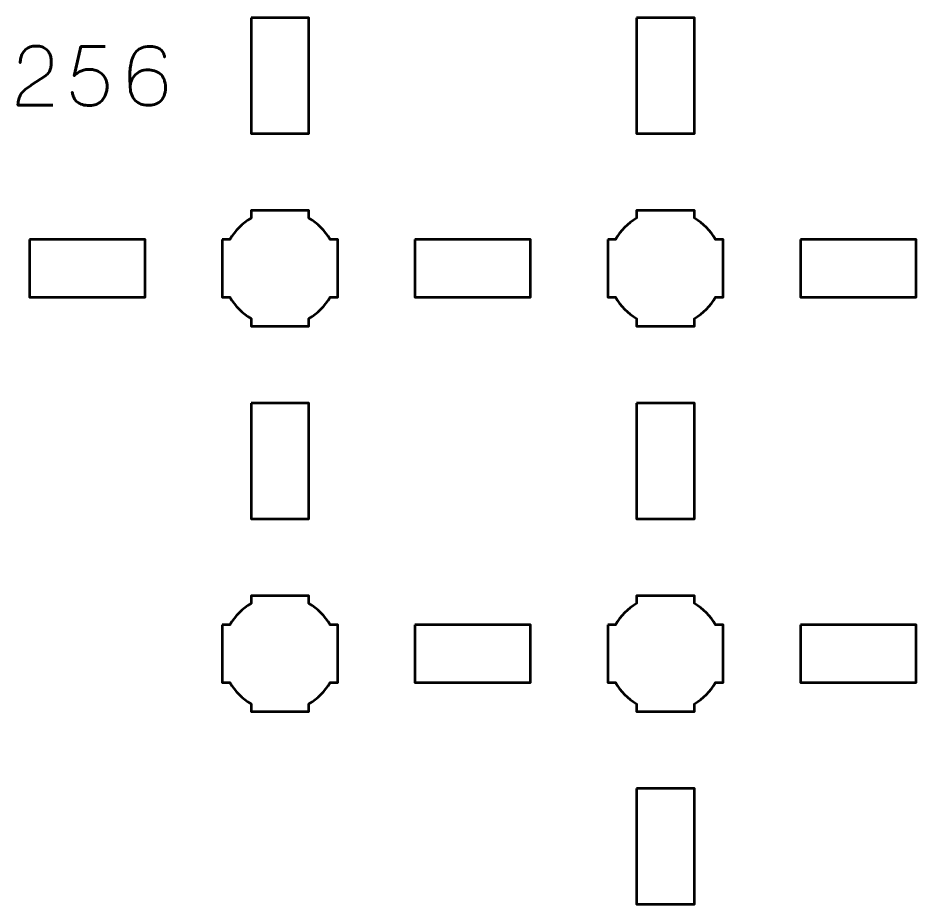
# Model space of a CAD drawing. Header units: centimetres. Extents: x -18.6 to -2.4, y -23 to -6.7.
# Drawn here: x -15.86 to -11.2, y -20.15 to -15.55 of the extents above; entities that cross this region are included whole.
import ezdxf

# ---------------------------------------------------------------- set-up
doc = ezdxf.new("R2010")
doc.units = ezdxf.units.CM
doc.header["$MEASUREMENT"] = 0
doc.layers.add('Layer 1', color=7, linetype='Continuous')

msp = doc.modelspace()

# ---------------------------------------------------------------- linework, layer by layer
at = {"layer": 'Layer 1', "lineweight": 53}
for points, knots in [([(-14.64997, -15.55002), (-14.64997, -15.55002), (-14.34997, -15.55002), (-14.34997, -15.55002), (-14.34997, -15.55002), (-14.34997, -15.55002), (-14.34997, -16.15002), (-14.34997, -16.15002), (-14.34997, -16.15002), (-14.34997, -16.15002), (-14.64997, -16.15002), (-14.64997, -16.15002), (-14.64997, -16.15002), (-14.64997, -16.15002), (-14.64997, -15.55002), (-14.64997, -15.55002)], [0, 0, 0, 0, 0.25, 0.25, 0.25, 0.25, 0.5, 0.5, 0.5, 0.5, 0.75, 0.75, 0.75, 0.75, 1, 1, 1, 1]), ([(-12.64997, -15.55002), (-12.64997, -15.55002), (-12.34997, -15.55002), (-12.34997, -15.55002), (-12.34997, -15.55002), (-12.34997, -15.55002), (-12.34997, -16.15002), (-12.34997, -16.15002), (-12.34997, -16.15002), (-12.34997, -16.15002), (-12.64997, -16.15002), (-12.64997, -16.15002), (-12.64997, -16.15002), (-12.64997, -16.15002), (-12.64997, -15.55002), (-12.64997, -15.55002)], [0, 0, 0, 0, 0.25, 0.25, 0.25, 0.25, 0.5, 0.5, 0.5, 0.5, 0.75, 0.75, 0.75, 0.75, 1, 1, 1, 1]), ([(-14.8, -16.69994), (-14.8, -16.69994), (-14.7598, -16.69994), (-14.7598, -16.69994), (-14.7598, -16.69994), (-14.73347, -16.65442), (-14.69551, -16.61649), (-14.65, -16.59016), (-14.65, -16.59016), (-14.65, -16.59016), (-14.65, -16.54994), (-14.65, -16.54994), (-14.65, -16.54994), (-14.65, -16.54994), (-14.35, -16.54994), (-14.35, -16.54994), (-14.35, -16.54994), (-14.35, -16.54994), (-14.35, -16.59013), (-14.35, -16.59013), (-14.35, -16.59013), (-14.30447, -16.61646), (-14.26648, -16.65441), (-14.24012, -16.69994), (-14.24012, -16.69994), (-14.24012, -16.69994), (-14.2, -16.69994), (-14.2, -16.69994), (-14.2, -16.69994), (-14.2, -16.69994), (-14.2, -16.84536), (-14.2, -16.84536), (-14.2, -16.84536), (-14.2, -16.84536), (-14.19994, -16.85001), (-14.19994, -16.85001), (-14.19994, -16.85001), (-14.19994, -16.85001), (-14.2, -16.85465), (-14.2, -16.85465), (-14.2, -16.85465), (-14.2, -16.85465), (-14.2, -16.99994), (-14.2, -16.99994), (-14.2, -16.99994), (-14.2, -16.99994), (-14.24007, -16.99994), (-14.24007, -16.99994), (-14.24007, -16.99994), (-14.26642, -17.04551), (-14.30442, -17.08352), (-14.35, -17.10988), (-14.35, -17.10988), (-14.35, -17.10988), (-14.35, -17.14994), (-14.35, -17.14994), (-14.35, -17.14994), (-14.35, -17.14994), (-14.49328, -17.14994), (-14.49328, -17.14994), (-14.49328, -17.14994), (-14.49328, -17.14994), (-14.49995, -17.15002), (-14.49995, -17.15002), (-14.49995, -17.15002), (-14.49995, -17.15002), (-14.50663, -17.14994), (-14.50663, -17.14994), (-14.50663, -17.14994), (-14.50663, -17.14994), (-14.65, -17.14994), (-14.65, -17.14994), (-14.65, -17.14994), (-14.65, -17.14994), (-14.65, -17.10984), (-14.65, -17.10984), (-14.65, -17.10984), (-14.69554, -17.08348), (-14.73352, -17.04549), (-14.75985, -16.99994), (-14.75985, -16.99994), (-14.75985, -16.99994), (-14.8, -16.99994), (-14.8, -16.99994), (-14.8, -16.99994), (-14.8, -16.99994), (-14.8, -16.69994), (-14.8, -16.69994)], [0, 0, 0, 0, 0.0454545, 0.0454545, 0.0454545, 0.0454545, 0.0909091, 0.0909091, 0.0909091, 0.0909091, 0.1363636, 0.1363636, 0.1363636, 0.1363636, 0.1818182, 0.1818182, 0.1818182, 0.1818182, 0.2272727, 0.2272727, 0.2272727, 0.2272727, 0.2727273, 0.2727273, 0.2727273, 0.2727273, 0.3181818, 0.3181818, 0.3181818, 0.3181818, 0.3636364, 0.3636364, 0.3636364, 0.3636364, 0.4090909, 0.4090909, 0.4090909, 0.4090909, 0.4545455, 0.4545455, 0.4545455, 0.4545455, 0.5, 0.5, 0.5, 0.5, 0.5454545, 0.5454545, 0.5454545, 0.5454545, 0.5909091, 0.5909091, 0.5909091, 0.5909091, 0.6363636, 0.6363636, 0.6363636, 0.6363636, 0.6818182, 0.6818182, 0.6818182, 0.6818182, 0.7272727, 0.7272727, 0.7272727, 0.7272727, 0.7727273, 0.7727273, 0.7727273, 0.7727273, 0.8181818, 0.8181818, 0.8181818, 0.8181818, 0.8636364, 0.8636364, 0.8636364, 0.8636364, 0.9090909, 0.9090909, 0.9090909, 0.9090909, 0.9545455, 0.9545455, 0.9545455, 0.9545455, 1, 1, 1, 1]), ([(-12.8, -16.69994), (-12.8, -16.69994), (-12.7598, -16.69994), (-12.7598, -16.69994), (-12.7598, -16.69994), (-12.73347, -16.65442), (-12.69551, -16.61649), (-12.65, -16.59016), (-12.65, -16.59016), (-12.65, -16.59016), (-12.65, -16.54994), (-12.65, -16.54994), (-12.65, -16.54994), (-12.65, -16.54994), (-12.35, -16.54994), (-12.35, -16.54994), (-12.35, -16.54994), (-12.35, -16.54994), (-12.35, -16.59013), (-12.35, -16.59013), (-12.35, -16.59013), (-12.30447, -16.61646), (-12.26648, -16.65441), (-12.24012, -16.69994), (-12.24012, -16.69994), (-12.24012, -16.69994), (-12.2, -16.69994), (-12.2, -16.69994), (-12.2, -16.69994), (-12.2, -16.69994), (-12.2, -16.84536), (-12.2, -16.84536), (-12.2, -16.84536), (-12.2, -16.84536), (-12.19994, -16.85001), (-12.19994, -16.85001), (-12.19994, -16.85001), (-12.19994, -16.85001), (-12.2, -16.85465), (-12.2, -16.85465), (-12.2, -16.85465), (-12.2, -16.85465), (-12.2, -16.99994), (-12.2, -16.99994), (-12.2, -16.99994), (-12.2, -16.99994), (-12.24007, -16.99994), (-12.24007, -16.99994), (-12.24007, -16.99994), (-12.26642, -17.04551), (-12.30442, -17.08352), (-12.35, -17.10988), (-12.35, -17.10988), (-12.35, -17.10988), (-12.35, -17.14994), (-12.35, -17.14994), (-12.35, -17.14994), (-12.35, -17.14994), (-12.49328, -17.14994), (-12.49328, -17.14994), (-12.49328, -17.14994), (-12.49328, -17.14994), (-12.49995, -17.15002), (-12.49995, -17.15002), (-12.49995, -17.15002), (-12.49995, -17.15002), (-12.50663, -17.14994), (-12.50663, -17.14994), (-12.50663, -17.14994), (-12.50663, -17.14994), (-12.65, -17.14994), (-12.65, -17.14994), (-12.65, -17.14994), (-12.65, -17.14994), (-12.65, -17.10984), (-12.65, -17.10984), (-12.65, -17.10984), (-12.69554, -17.08348), (-12.73352, -17.04549), (-12.75985, -16.99994), (-12.75985, -16.99994), (-12.75985, -16.99994), (-12.8, -16.99994), (-12.8, -16.99994), (-12.8, -16.99994), (-12.8, -16.99994), (-12.8, -16.69994), (-12.8, -16.69994)], [0, 0, 0, 0, 0.0454545, 0.0454545, 0.0454545, 0.0454545, 0.0909091, 0.0909091, 0.0909091, 0.0909091, 0.1363636, 0.1363636, 0.1363636, 0.1363636, 0.1818182, 0.1818182, 0.1818182, 0.1818182, 0.2272727, 0.2272727, 0.2272727, 0.2272727, 0.2727273, 0.2727273, 0.2727273, 0.2727273, 0.3181818, 0.3181818, 0.3181818, 0.3181818, 0.3636364, 0.3636364, 0.3636364, 0.3636364, 0.4090909, 0.4090909, 0.4090909, 0.4090909, 0.4545455, 0.4545455, 0.4545455, 0.4545455, 0.5, 0.5, 0.5, 0.5, 0.5454545, 0.5454545, 0.5454545, 0.5454545, 0.5909091, 0.5909091, 0.5909091, 0.5909091, 0.6363636, 0.6363636, 0.6363636, 0.6363636, 0.6818182, 0.6818182, 0.6818182, 0.6818182, 0.7272727, 0.7272727, 0.7272727, 0.7272727, 0.7727273, 0.7727273, 0.7727273, 0.7727273, 0.8181818, 0.8181818, 0.8181818, 0.8181818, 0.8636364, 0.8636364, 0.8636364, 0.8636364, 0.9090909, 0.9090909, 0.9090909, 0.9090909, 0.9545455, 0.9545455, 0.9545455, 0.9545455, 1, 1, 1, 1]), ([(-15.79995, -16.7), (-15.79995, -16.7), (-15.19995, -16.7), (-15.19995, -16.7), (-15.19995, -16.7), (-15.19995, -16.7), (-15.19995, -17.00001), (-15.19995, -17.00001), (-15.19995, -17.00001), (-15.19995, -17.00001), (-15.79995, -17.00001), (-15.79995, -17.00001), (-15.79995, -17.00001), (-15.79995, -17.00001), (-15.79995, -16.7), (-15.79995, -16.7)], [0, 0, 0, 0, 0.25, 0.25, 0.25, 0.25, 0.5, 0.5, 0.5, 0.5, 0.75, 0.75, 0.75, 0.75, 1, 1, 1, 1]), ([(-13.79995, -16.7), (-13.79995, -16.7), (-13.19995, -16.7), (-13.19995, -16.7), (-13.19995, -16.7), (-13.19995, -16.7), (-13.19995, -17.00001), (-13.19995, -17.00001), (-13.19995, -17.00001), (-13.19995, -17.00001), (-13.79995, -17.00001), (-13.79995, -17.00001), (-13.79995, -17.00001), (-13.79995, -17.00001), (-13.79995, -16.7), (-13.79995, -16.7)], [0, 0, 0, 0, 0.25, 0.25, 0.25, 0.25, 0.5, 0.5, 0.5, 0.5, 0.75, 0.75, 0.75, 0.75, 1, 1, 1, 1]), ([(-11.79999, -16.7), (-11.79999, -16.7), (-11.19998, -16.7), (-11.19998, -16.7), (-11.19998, -16.7), (-11.19998, -16.7), (-11.19998, -17.00001), (-11.19998, -17.00001), (-11.19998, -17.00001), (-11.19998, -17.00001), (-11.79999, -17.00001), (-11.79999, -17.00001), (-11.79999, -17.00001), (-11.79999, -17.00001), (-11.79999, -16.7), (-11.79999, -16.7)], [0, 0, 0, 0, 0.25, 0.25, 0.25, 0.25, 0.5, 0.5, 0.5, 0.5, 0.75, 0.75, 0.75, 0.75, 1, 1, 1, 1]), ([(-14.64997, -17.55002), (-14.64997, -17.55002), (-14.34997, -17.55002), (-14.34997, -17.55002), (-14.34997, -17.55002), (-14.34997, -17.55002), (-14.34997, -18.15002), (-14.34997, -18.15002), (-14.34997, -18.15002), (-14.34997, -18.15002), (-14.64997, -18.15002), (-14.64997, -18.15002), (-14.64997, -18.15002), (-14.64997, -18.15002), (-14.64997, -17.55002), (-14.64997, -17.55002)], [0, 0, 0, 0, 0.25, 0.25, 0.25, 0.25, 0.5, 0.5, 0.5, 0.5, 0.75, 0.75, 0.75, 0.75, 1, 1, 1, 1]), ([(-12.64997, -17.54999), (-12.64997, -17.54999), (-12.34997, -17.54999), (-12.34997, -17.54999), (-12.34997, -17.54999), (-12.34997, -17.54999), (-12.34997, -18.14999), (-12.34997, -18.14999), (-12.34997, -18.14999), (-12.34997, -18.14999), (-12.64997, -18.14999), (-12.64997, -18.14999), (-12.64997, -18.14999), (-12.64997, -18.14999), (-12.64997, -17.54999), (-12.64997, -17.54999)], [0, 0, 0, 0, 0.25, 0.25, 0.25, 0.25, 0.5, 0.5, 0.5, 0.5, 0.75, 0.75, 0.75, 0.75, 1, 1, 1, 1]), ([(-14.8, -18.69994), (-14.8, -18.69994), (-14.7598, -18.69994), (-14.7598, -18.69994), (-14.7598, -18.69994), (-14.73347, -18.65442), (-14.69551, -18.61649), (-14.65, -18.59016), (-14.65, -18.59016), (-14.65, -18.59016), (-14.65, -18.54994), (-14.65, -18.54994), (-14.65, -18.54994), (-14.65, -18.54994), (-14.35, -18.54994), (-14.35, -18.54994), (-14.35, -18.54994), (-14.35, -18.54994), (-14.35, -18.59013), (-14.35, -18.59013), (-14.35, -18.59013), (-14.30447, -18.61646), (-14.26648, -18.65441), (-14.24012, -18.69994), (-14.24012, -18.69994), (-14.24012, -18.69994), (-14.2, -18.69994), (-14.2, -18.69994), (-14.2, -18.69994), (-14.2, -18.69994), (-14.2, -18.84536), (-14.2, -18.84536), (-14.2, -18.84536), (-14.2, -18.84536), (-14.19994, -18.85001), (-14.19994, -18.85001), (-14.19994, -18.85001), (-14.19994, -18.85001), (-14.2, -18.85465), (-14.2, -18.85465), (-14.2, -18.85465), (-14.2, -18.85465), (-14.2, -18.99994), (-14.2, -18.99994), (-14.2, -18.99994), (-14.2, -18.99994), (-14.24007, -18.99994), (-14.24007, -18.99994), (-14.24007, -18.99994), (-14.26642, -19.04551), (-14.30442, -19.08352), (-14.35, -19.10988), (-14.35, -19.10988), (-14.35, -19.10988), (-14.35, -19.14994), (-14.35, -19.14994), (-14.35, -19.14994), (-14.35, -19.14994), (-14.49328, -19.14994), (-14.49328, -19.14994), (-14.49328, -19.14994), (-14.49328, -19.14994), (-14.49995, -19.15002), (-14.49995, -19.15002), (-14.49995, -19.15002), (-14.49995, -19.15002), (-14.50663, -19.14994), (-14.50663, -19.14994), (-14.50663, -19.14994), (-14.50663, -19.14994), (-14.65, -19.14994), (-14.65, -19.14994), (-14.65, -19.14994), (-14.65, -19.14994), (-14.65, -19.10984), (-14.65, -19.10984), (-14.65, -19.10984), (-14.69554, -19.08348), (-14.73352, -19.04549), (-14.75985, -18.99994), (-14.75985, -18.99994), (-14.75985, -18.99994), (-14.8, -18.99994), (-14.8, -18.99994), (-14.8, -18.99994), (-14.8, -18.99994), (-14.8, -18.69994), (-14.8, -18.69994)], [0, 0, 0, 0, 0.0454545, 0.0454545, 0.0454545, 0.0454545, 0.0909091, 0.0909091, 0.0909091, 0.0909091, 0.1363636, 0.1363636, 0.1363636, 0.1363636, 0.1818182, 0.1818182, 0.1818182, 0.1818182, 0.2272727, 0.2272727, 0.2272727, 0.2272727, 0.2727273, 0.2727273, 0.2727273, 0.2727273, 0.3181818, 0.3181818, 0.3181818, 0.3181818, 0.3636364, 0.3636364, 0.3636364, 0.3636364, 0.4090909, 0.4090909, 0.4090909, 0.4090909, 0.4545455, 0.4545455, 0.4545455, 0.4545455, 0.5, 0.5, 0.5, 0.5, 0.5454545, 0.5454545, 0.5454545, 0.5454545, 0.5909091, 0.5909091, 0.5909091, 0.5909091, 0.6363636, 0.6363636, 0.6363636, 0.6363636, 0.6818182, 0.6818182, 0.6818182, 0.6818182, 0.7272727, 0.7272727, 0.7272727, 0.7272727, 0.7727273, 0.7727273, 0.7727273, 0.7727273, 0.8181818, 0.8181818, 0.8181818, 0.8181818, 0.8636364, 0.8636364, 0.8636364, 0.8636364, 0.9090909, 0.9090909, 0.9090909, 0.9090909, 0.9545455, 0.9545455, 0.9545455, 0.9545455, 1, 1, 1, 1]), ([(-12.8, -18.69994), (-12.8, -18.69994), (-12.7598, -18.69994), (-12.7598, -18.69994), (-12.7598, -18.69994), (-12.73347, -18.65442), (-12.69551, -18.61649), (-12.65, -18.59016), (-12.65, -18.59016), (-12.65, -18.59016), (-12.65, -18.54994), (-12.65, -18.54994), (-12.65, -18.54994), (-12.65, -18.54994), (-12.35, -18.54994), (-12.35, -18.54994), (-12.35, -18.54994), (-12.35, -18.54994), (-12.35, -18.59013), (-12.35, -18.59013), (-12.35, -18.59013), (-12.30447, -18.61646), (-12.26648, -18.65441), (-12.24012, -18.69994), (-12.24012, -18.69994), (-12.24012, -18.69994), (-12.2, -18.69994), (-12.2, -18.69994), (-12.2, -18.69994), (-12.2, -18.69994), (-12.2, -18.84536), (-12.2, -18.84536), (-12.2, -18.84536), (-12.2, -18.84536), (-12.19994, -18.85001), (-12.19994, -18.85001), (-12.19994, -18.85001), (-12.19994, -18.85001), (-12.2, -18.85465), (-12.2, -18.85465), (-12.2, -18.85465), (-12.2, -18.85465), (-12.2, -18.99994), (-12.2, -18.99994), (-12.2, -18.99994), (-12.2, -18.99994), (-12.24007, -18.99994), (-12.24007, -18.99994), (-12.24007, -18.99994), (-12.26642, -19.04551), (-12.30442, -19.08352), (-12.35, -19.10988), (-12.35, -19.10988), (-12.35, -19.10988), (-12.35, -19.14994), (-12.35, -19.14994), (-12.35, -19.14994), (-12.35, -19.14994), (-12.49328, -19.14994), (-12.49328, -19.14994), (-12.49328, -19.14994), (-12.49328, -19.14994), (-12.49995, -19.15002), (-12.49995, -19.15002), (-12.49995, -19.15002), (-12.49995, -19.15002), (-12.50663, -19.14994), (-12.50663, -19.14994), (-12.50663, -19.14994), (-12.50663, -19.14994), (-12.65, -19.14994), (-12.65, -19.14994), (-12.65, -19.14994), (-12.65, -19.14994), (-12.65, -19.10984), (-12.65, -19.10984), (-12.65, -19.10984), (-12.69554, -19.08348), (-12.73352, -19.04549), (-12.75985, -18.99994), (-12.75985, -18.99994), (-12.75985, -18.99994), (-12.8, -18.99994), (-12.8, -18.99994), (-12.8, -18.99994), (-12.8, -18.99994), (-12.8, -18.69994), (-12.8, -18.69994)], [0, 0, 0, 0, 0.0454545, 0.0454545, 0.0454545, 0.0454545, 0.0909091, 0.0909091, 0.0909091, 0.0909091, 0.1363636, 0.1363636, 0.1363636, 0.1363636, 0.1818182, 0.1818182, 0.1818182, 0.1818182, 0.2272727, 0.2272727, 0.2272727, 0.2272727, 0.2727273, 0.2727273, 0.2727273, 0.2727273, 0.3181818, 0.3181818, 0.3181818, 0.3181818, 0.3636364, 0.3636364, 0.3636364, 0.3636364, 0.4090909, 0.4090909, 0.4090909, 0.4090909, 0.4545455, 0.4545455, 0.4545455, 0.4545455, 0.5, 0.5, 0.5, 0.5, 0.5454545, 0.5454545, 0.5454545, 0.5454545, 0.5909091, 0.5909091, 0.5909091, 0.5909091, 0.6363636, 0.6363636, 0.6363636, 0.6363636, 0.6818182, 0.6818182, 0.6818182, 0.6818182, 0.7272727, 0.7272727, 0.7272727, 0.7272727, 0.7727273, 0.7727273, 0.7727273, 0.7727273, 0.8181818, 0.8181818, 0.8181818, 0.8181818, 0.8636364, 0.8636364, 0.8636364, 0.8636364, 0.9090909, 0.9090909, 0.9090909, 0.9090909, 0.9545455, 0.9545455, 0.9545455, 0.9545455, 1, 1, 1, 1]), ([(-13.79995, -18.69997), (-13.79995, -18.69997), (-13.19995, -18.69997), (-13.19995, -18.69997), (-13.19995, -18.69997), (-13.19995, -18.69997), (-13.19995, -18.99997), (-13.19995, -18.99997), (-13.19995, -18.99997), (-13.19995, -18.99997), (-13.79995, -18.99997), (-13.79995, -18.99997), (-13.79995, -18.99997), (-13.79995, -18.99997), (-13.79995, -18.69997), (-13.79995, -18.69997)], [0, 0, 0, 0, 0.25, 0.25, 0.25, 0.25, 0.5, 0.5, 0.5, 0.5, 0.75, 0.75, 0.75, 0.75, 1, 1, 1, 1]), ([(-11.79999, -18.69997), (-11.79999, -18.69997), (-11.19998, -18.69997), (-11.19998, -18.69997), (-11.19998, -18.69997), (-11.19998, -18.69997), (-11.19998, -18.99997), (-11.19998, -18.99997), (-11.19998, -18.99997), (-11.19998, -18.99997), (-11.79999, -18.99997), (-11.79999, -18.99997), (-11.79999, -18.99997), (-11.79999, -18.99997), (-11.79999, -18.69997), (-11.79999, -18.69997)], [0, 0, 0, 0, 0.25, 0.25, 0.25, 0.25, 0.5, 0.5, 0.5, 0.5, 0.75, 0.75, 0.75, 0.75, 1, 1, 1, 1]), ([(-12.64997, -19.54999), (-12.64997, -19.54999), (-12.34997, -19.54999), (-12.34997, -19.54999), (-12.34997, -19.54999), (-12.34997, -19.54999), (-12.34997, -20.14999), (-12.34997, -20.14999), (-12.34997, -20.14999), (-12.34997, -20.14999), (-12.64997, -20.14999), (-12.64997, -20.14999), (-12.64997, -20.14999), (-12.64997, -20.14999), (-12.64997, -19.54999), (-12.64997, -19.54999)], [0, 0, 0, 0, 0.25, 0.25, 0.25, 0.25, 0.5, 0.5, 0.5, 0.5, 0.75, 0.75, 0.75, 0.75, 1, 1, 1, 1])]:
    msp.add_open_spline(points, degree=3, knots=knots, dxfattribs=at)
at = {"layer": 'Layer 1', "color": 5, "lineweight": 53}
for points, knots in [([(-15.67822, -16.00346), (-15.67822, -16.00346), (-15.85983, -16.00346), (-15.85983, -16.00346), (-15.85983, -16.00346), (-15.85948, -15.99118), (-15.85793, -15.98032), (-15.85531, -15.971), (-15.85531, -15.971), (-15.85263, -15.96169), (-15.84904, -15.95351), (-15.84459, -15.94645), (-15.84459, -15.94645), (-15.84007, -15.9394), (-15.83492, -15.93312), (-15.82907, -15.92761), (-15.82907, -15.92761), (-15.82321, -15.92204), (-15.81693, -15.91696), (-15.81016, -15.91216), (-15.81016, -15.91216), (-15.80339, -15.90743), (-15.7964, -15.90271), (-15.78913, -15.89805), (-15.78913, -15.89805), (-15.78913, -15.89805), (-15.71674, -15.84979), (-15.71674, -15.84979), (-15.71674, -15.84979), (-15.70934, -15.84457), (-15.70355, -15.83886), (-15.69946, -15.83272), (-15.69946, -15.83272), (-15.6953, -15.82658), (-15.6924, -15.82009), (-15.69064, -15.81324), (-15.69064, -15.81324), (-15.68895, -15.80647), (-15.68789, -15.79949), (-15.68754, -15.79243), (-15.68754, -15.79243), (-15.68718, -15.7853), (-15.68704, -15.77818), (-15.68711, -15.77105), (-15.68711, -15.77105), (-15.68711, -15.7652), (-15.68789, -15.75892), (-15.68944, -15.75214), (-15.68944, -15.75214), (-15.69106, -15.74544), (-15.6936, -15.73874), (-15.6972, -15.73211), (-15.6972, -15.73211), (-15.7008, -15.72547), (-15.7056, -15.71941), (-15.71159, -15.7139), (-15.71159, -15.7139), (-15.71759, -15.70847), (-15.725, -15.7041), (-15.73382, -15.70078), (-15.73382, -15.70078), (-15.74264, -15.69746), (-15.75301, -15.69577), (-15.765, -15.6957), (-15.765, -15.6957), (-15.77707, -15.69577), (-15.78772, -15.69746), (-15.7969, -15.70071), (-15.7969, -15.70071), (-15.80607, -15.70395), (-15.8139, -15.70847), (-15.82039, -15.71418), (-15.82039, -15.71418), (-15.82688, -15.7199), (-15.8321, -15.72653), (-15.83619, -15.73394), (-15.83619, -15.73394), (-15.84029, -15.74135), (-15.84325, -15.74925), (-15.84515, -15.75758), (-15.84515, -15.75758), (-15.84706, -15.7659), (-15.84798, -15.77437), (-15.84798, -15.78291), (-15.84798, -15.78291), (-15.84798, -15.77437), (-15.84706, -15.7659), (-15.84515, -15.75758), (-15.84515, -15.75758), (-15.84325, -15.74925), (-15.84029, -15.74135), (-15.83619, -15.73394), (-15.83619, -15.73394), (-15.8321, -15.72653), (-15.82688, -15.7199), (-15.82039, -15.71418), (-15.82039, -15.71418), (-15.8139, -15.70847), (-15.80607, -15.70395), (-15.7969, -15.70071), (-15.7969, -15.70071), (-15.78772, -15.69746), (-15.77707, -15.69577), (-15.765, -15.6957), (-15.765, -15.6957), (-15.75301, -15.69577), (-15.74264, -15.69746), (-15.73382, -15.70078), (-15.73382, -15.70078), (-15.725, -15.7041), (-15.71759, -15.70847), (-15.71159, -15.7139), (-15.71159, -15.7139), (-15.7056, -15.71941), (-15.7008, -15.72547), (-15.6972, -15.73211), (-15.6972, -15.73211), (-15.6936, -15.73874), (-15.69106, -15.74544), (-15.68944, -15.75214), (-15.68944, -15.75214), (-15.68789, -15.75892), (-15.68711, -15.7652), (-15.68711, -15.77105), (-15.68711, -15.77105), (-15.68704, -15.77818), (-15.68718, -15.7853), (-15.68754, -15.79243), (-15.68754, -15.79243), (-15.68789, -15.79949), (-15.68895, -15.80647), (-15.69064, -15.81324), (-15.69064, -15.81324), (-15.6924, -15.82009), (-15.6953, -15.82658), (-15.69946, -15.83272), (-15.69946, -15.83272), (-15.70355, -15.83886), (-15.70934, -15.84457), (-15.71674, -15.84979), (-15.71674, -15.84979), (-15.71674, -15.84979), (-15.78913, -15.89805), (-15.78913, -15.89805), (-15.78913, -15.89805), (-15.7964, -15.90271), (-15.80339, -15.90743), (-15.81016, -15.91216), (-15.81016, -15.91216), (-15.81693, -15.91696), (-15.82321, -15.92204), (-15.82907, -15.92761), (-15.82907, -15.92761), (-15.83492, -15.93312), (-15.84007, -15.9394), (-15.84459, -15.94645), (-15.84459, -15.94645), (-15.84904, -15.95351), (-15.85263, -15.96169), (-15.85531, -15.971), (-15.85531, -15.971), (-15.85793, -15.98032), (-15.85948, -15.99118), (-15.85983, -16.00346), (-15.85983, -16.00346), (-15.85983, -16.00346), (-15.67822, -16.00346), (-15.67822, -16.00346)], [0, 0, 0, 0, 0.0238095, 0.0238095, 0.0238095, 0.0238095, 0.047619, 0.047619, 0.047619, 0.047619, 0.0714286, 0.0714286, 0.0714286, 0.0714286, 0.0952381, 0.0952381, 0.0952381, 0.0952381, 0.1190476, 0.1190476, 0.1190476, 0.1190476, 0.1428571, 0.1428571, 0.1428571, 0.1428571, 0.1666667, 0.1666667, 0.1666667, 0.1666667, 0.1904762, 0.1904762, 0.1904762, 0.1904762, 0.2142857, 0.2142857, 0.2142857, 0.2142857, 0.2380952, 0.2380952, 0.2380952, 0.2380952, 0.2619048, 0.2619048, 0.2619048, 0.2619048, 0.2857143, 0.2857143, 0.2857143, 0.2857143, 0.3095238, 0.3095238, 0.3095238, 0.3095238, 0.3333333, 0.3333333, 0.3333333, 0.3333333, 0.3571429, 0.3571429, 0.3571429, 0.3571429, 0.3809524, 0.3809524, 0.3809524, 0.3809524, 0.4047619, 0.4047619, 0.4047619, 0.4047619, 0.4285714, 0.4285714, 0.4285714, 0.4285714, 0.452381, 0.452381, 0.452381, 0.452381, 0.4761905, 0.4761905, 0.4761905, 0.4761905, 0.5, 0.5, 0.5, 0.5, 0.5238095, 0.5238095, 0.5238095, 0.5238095, 0.547619, 0.547619, 0.547619, 0.547619, 0.5714286, 0.5714286, 0.5714286, 0.5714286, 0.5952381, 0.5952381, 0.5952381, 0.5952381, 0.6190476, 0.6190476, 0.6190476, 0.6190476, 0.6428571, 0.6428571, 0.6428571, 0.6428571, 0.6666667, 0.6666667, 0.6666667, 0.6666667, 0.6904762, 0.6904762, 0.6904762, 0.6904762, 0.7142857, 0.7142857, 0.7142857, 0.7142857, 0.7380952, 0.7380952, 0.7380952, 0.7380952, 0.7619048, 0.7619048, 0.7619048, 0.7619048, 0.7857143, 0.7857143, 0.7857143, 0.7857143, 0.8095238, 0.8095238, 0.8095238, 0.8095238, 0.8333333, 0.8333333, 0.8333333, 0.8333333, 0.8571429, 0.8571429, 0.8571429, 0.8571429, 0.8809524, 0.8809524, 0.8809524, 0.8809524, 0.9047619, 0.9047619, 0.9047619, 0.9047619, 0.9285714, 0.9285714, 0.9285714, 0.9285714, 0.952381, 0.952381, 0.952381, 0.952381, 0.9761905, 0.9761905, 0.9761905, 0.9761905, 1, 1, 1, 1]), ([(-15.40687, -15.69824), (-15.40687, -15.69824), (-15.53387, -15.69824), (-15.53387, -15.69824), (-15.53387, -15.69824), (-15.53387, -15.69824), (-15.56774, -15.84979), (-15.56774, -15.84979), (-15.56774, -15.84979), (-15.56181, -15.84471), (-15.55617, -15.84013), (-15.55073, -15.8361), (-15.55073, -15.8361), (-15.54537, -15.83208), (-15.53973, -15.8287), (-15.53373, -15.82587), (-15.53373, -15.82587), (-15.5278, -15.82305), (-15.52103, -15.82093), (-15.51341, -15.81945), (-15.51341, -15.81945), (-15.50586, -15.81797), (-15.49683, -15.81719), (-15.48646, -15.81719), (-15.48646, -15.81719), (-15.47799, -15.81719), (-15.46952, -15.81832), (-15.46106, -15.82065), (-15.46106, -15.82065), (-15.45259, -15.82291), (-15.44455, -15.82637), (-15.43693, -15.83095), (-15.43693, -15.83095), (-15.42924, -15.83561), (-15.42246, -15.8414), (-15.41654, -15.84838), (-15.41654, -15.84838), (-15.41054, -15.85537), (-15.40581, -15.86355), (-15.40243, -15.87293), (-15.40243, -15.87293), (-15.39897, -15.88232), (-15.39721, -15.89297), (-15.39714, -15.90482), (-15.39714, -15.90482), (-15.39706, -15.9092), (-15.39756, -15.9147), (-15.39855, -15.92119), (-15.39855, -15.92119), (-15.39946, -15.92768), (-15.40116, -15.93474), (-15.40356, -15.94222), (-15.40356, -15.94222), (-15.40595, -15.9497), (-15.40934, -15.95711), (-15.41364, -15.96444), (-15.41364, -15.96444), (-15.41795, -15.97178), (-15.42345, -15.97848), (-15.43008, -15.98455), (-15.43008, -15.98455), (-15.43672, -15.99062), (-15.44476, -15.99549), (-15.45414, -15.99916), (-15.45414, -15.99916), (-15.4636, -16.00275), (-15.47468, -16.00466), (-15.4873, -16.00473), (-15.4873, -16.00473), (-15.5024, -16.00466), (-15.5151, -16.00304), (-15.5254, -16), (-15.5254, -16), (-15.53571, -15.9969), (-15.5441, -15.99288), (-15.55059, -15.9878), (-15.55059, -15.9878), (-15.55715, -15.98272), (-15.56223, -15.97714), (-15.5659, -15.97108), (-15.5659, -15.97108), (-15.56957, -15.96501), (-15.57232, -15.95894), (-15.57416, -15.95287), (-15.57416, -15.95287), (-15.57599, -15.9468), (-15.5774, -15.94123), (-15.57832, -15.93615), (-15.57832, -15.93615), (-15.5774, -15.94123), (-15.57599, -15.9468), (-15.57416, -15.95287), (-15.57416, -15.95287), (-15.57232, -15.95894), (-15.56957, -15.96501), (-15.5659, -15.97108), (-15.5659, -15.97108), (-15.56223, -15.97714), (-15.55715, -15.98272), (-15.55059, -15.9878), (-15.55059, -15.9878), (-15.5441, -15.99288), (-15.53571, -15.9969), (-15.5254, -16), (-15.5254, -16), (-15.5151, -16.00304), (-15.5024, -16.00466), (-15.4873, -16.00473), (-15.4873, -16.00473), (-15.47468, -16.00466), (-15.4636, -16.00275), (-15.45414, -15.99916), (-15.45414, -15.99916), (-15.44476, -15.99549), (-15.43672, -15.99062), (-15.43008, -15.98455), (-15.43008, -15.98455), (-15.42345, -15.97848), (-15.41795, -15.97178), (-15.41364, -15.96444), (-15.41364, -15.96444), (-15.40934, -15.95711), (-15.40595, -15.9497), (-15.40356, -15.94222), (-15.40356, -15.94222), (-15.40116, -15.93474), (-15.39946, -15.92768), (-15.39855, -15.92119), (-15.39855, -15.92119), (-15.39756, -15.9147), (-15.39706, -15.9092), (-15.39714, -15.90482), (-15.39714, -15.90482), (-15.39721, -15.89297), (-15.39897, -15.88232), (-15.40243, -15.87293), (-15.40243, -15.87293), (-15.40581, -15.86355), (-15.41054, -15.85537), (-15.41654, -15.84838), (-15.41654, -15.84838), (-15.42246, -15.8414), (-15.42924, -15.83561), (-15.43693, -15.83095), (-15.43693, -15.83095), (-15.44455, -15.82637), (-15.45259, -15.82291), (-15.46106, -15.82065), (-15.46106, -15.82065), (-15.46952, -15.81832), (-15.47799, -15.81719), (-15.48646, -15.81719), (-15.48646, -15.81719), (-15.49683, -15.81719), (-15.50586, -15.81797), (-15.51341, -15.81945), (-15.51341, -15.81945), (-15.52103, -15.82093), (-15.5278, -15.82305), (-15.53373, -15.82587), (-15.53373, -15.82587), (-15.53973, -15.8287), (-15.54537, -15.83208), (-15.55073, -15.8361), (-15.55073, -15.8361), (-15.55617, -15.84013), (-15.56181, -15.84471), (-15.56774, -15.84979), (-15.56774, -15.84979), (-15.56774, -15.84979), (-15.53387, -15.69824), (-15.53387, -15.69824), (-15.53387, -15.69824), (-15.53387, -15.69824), (-15.40687, -15.69824), (-15.40687, -15.69824)], [0, 0, 0, 0, 0.0227273, 0.0227273, 0.0227273, 0.0227273, 0.0454545, 0.0454545, 0.0454545, 0.0454545, 0.0681818, 0.0681818, 0.0681818, 0.0681818, 0.0909091, 0.0909091, 0.0909091, 0.0909091, 0.1136364, 0.1136364, 0.1136364, 0.1136364, 0.1363636, 0.1363636, 0.1363636, 0.1363636, 0.1590909, 0.1590909, 0.1590909, 0.1590909, 0.1818182, 0.1818182, 0.1818182, 0.1818182, 0.2045455, 0.2045455, 0.2045455, 0.2045455, 0.2272727, 0.2272727, 0.2272727, 0.2272727, 0.25, 0.25, 0.25, 0.25, 0.2727273, 0.2727273, 0.2727273, 0.2727273, 0.2954545, 0.2954545, 0.2954545, 0.2954545, 0.3181818, 0.3181818, 0.3181818, 0.3181818, 0.3409091, 0.3409091, 0.3409091, 0.3409091, 0.3636364, 0.3636364, 0.3636364, 0.3636364, 0.3863636, 0.3863636, 0.3863636, 0.3863636, 0.4090909, 0.4090909, 0.4090909, 0.4090909, 0.4318182, 0.4318182, 0.4318182, 0.4318182, 0.4545455, 0.4545455, 0.4545455, 0.4545455, 0.4772727, 0.4772727, 0.4772727, 0.4772727, 0.5, 0.5, 0.5, 0.5, 0.5227273, 0.5227273, 0.5227273, 0.5227273, 0.5454545, 0.5454545, 0.5454545, 0.5454545, 0.5681818, 0.5681818, 0.5681818, 0.5681818, 0.5909091, 0.5909091, 0.5909091, 0.5909091, 0.6136364, 0.6136364, 0.6136364, 0.6136364, 0.6363636, 0.6363636, 0.6363636, 0.6363636, 0.6590909, 0.6590909, 0.6590909, 0.6590909, 0.6818182, 0.6818182, 0.6818182, 0.6818182, 0.7045455, 0.7045455, 0.7045455, 0.7045455, 0.7272727, 0.7272727, 0.7272727, 0.7272727, 0.75, 0.75, 0.75, 0.75, 0.7727273, 0.7727273, 0.7727273, 0.7727273, 0.7954545, 0.7954545, 0.7954545, 0.7954545, 0.8181818, 0.8181818, 0.8181818, 0.8181818, 0.8409091, 0.8409091, 0.8409091, 0.8409091, 0.8636364, 0.8636364, 0.8636364, 0.8636364, 0.8863636, 0.8863636, 0.8863636, 0.8863636, 0.9090909, 0.9090909, 0.9090909, 0.9090909, 0.9318182, 0.9318182, 0.9318182, 0.9318182, 0.9545455, 0.9545455, 0.9545455, 0.9545455, 0.9772727, 0.9772727, 0.9772727, 0.9772727, 1, 1, 1, 1]), ([(-15.27733, -15.9116), (-15.27726, -15.89777), (-15.27501, -15.88528), (-15.27049, -15.87399), (-15.27049, -15.87399), (-15.26605, -15.86277), (-15.25977, -15.85311), (-15.25165, -15.84499), (-15.25165, -15.84499), (-15.24361, -15.83695), (-15.23408, -15.83074), (-15.22322, -15.82637), (-15.22322, -15.82637), (-15.21235, -15.82199), (-15.20043, -15.81981), (-15.18759, -15.81973), (-15.18759, -15.81973), (-15.17468, -15.81966), (-15.16261, -15.82129), (-15.15139, -15.82453), (-15.15139, -15.82453), (-15.14017, -15.82771), (-15.13037, -15.83293), (-15.12183, -15.84013), (-15.12183, -15.84013), (-15.11329, -15.84725), (-15.10659, -15.85671), (-15.10179, -15.86849), (-15.10179, -15.86849), (-15.097, -15.88027), (-15.09453, -15.89459), (-15.09446, -15.9116), (-15.09446, -15.9116), (-15.09453, -15.9286), (-15.097, -15.94292), (-15.10179, -15.95471), (-15.10179, -15.95471), (-15.10659, -15.96649), (-15.11329, -15.97594), (-15.12183, -15.98307), (-15.12183, -15.98307), (-15.13037, -15.99027), (-15.14017, -15.99549), (-15.15139, -15.99866), (-15.15139, -15.99866), (-15.16261, -16.00191), (-15.17468, -16.00353), (-15.18759, -16.00346), (-15.18759, -16.00346), (-15.20043, -16.00339), (-15.21221, -16.0012), (-15.22301, -15.99683), (-15.22301, -15.99683), (-15.23373, -15.99245), (-15.24304, -15.98624), (-15.25102, -15.97813), (-15.25102, -15.97813), (-15.25899, -15.97009), (-15.26527, -15.96042), (-15.26978, -15.94913), (-15.26978, -15.94913), (-15.27437, -15.93791), (-15.27684, -15.92543), (-15.27733, -15.9116), (-15.27733, -15.9116), (-15.27762, -15.90461), (-15.27797, -15.89629), (-15.27846, -15.88662), (-15.27846, -15.88662), (-15.27896, -15.87688), (-15.27924, -15.8663), (-15.27931, -15.85494), (-15.27931, -15.85494), (-15.27938, -15.84351), (-15.27903, -15.83173), (-15.27811, -15.81966), (-15.27811, -15.81966), (-15.27726, -15.80753), (-15.27557, -15.7956), (-15.2731, -15.78382), (-15.2731, -15.78382), (-15.27063, -15.77211), (-15.2671, -15.76103), (-15.26245, -15.75066), (-15.26245, -15.75066), (-15.25779, -15.74029), (-15.25179, -15.73112), (-15.24438, -15.72314), (-15.24438, -15.72314), (-15.23691, -15.71517), (-15.2278, -15.70889), (-15.21701, -15.70431), (-15.21701, -15.70431), (-15.20621, -15.69979), (-15.19344, -15.69746), (-15.1787, -15.69739), (-15.1787, -15.69739), (-15.16586, -15.69746), (-15.15499, -15.69873), (-15.14596, -15.7012), (-15.14596, -15.7012), (-15.13693, -15.70367), (-15.12952, -15.70699), (-15.12359, -15.71108), (-15.12359, -15.71108), (-15.11774, -15.71524), (-15.11308, -15.71976), (-15.1097, -15.72477), (-15.1097, -15.72477), (-15.10631, -15.72971), (-15.10377, -15.73472), (-15.10222, -15.73973), (-15.10222, -15.73973), (-15.10059, -15.74473), (-15.09954, -15.74939), (-15.09911, -15.7537), (-15.09911, -15.7537), (-15.09954, -15.74939), (-15.10059, -15.74473), (-15.10222, -15.73973), (-15.10222, -15.73973), (-15.10377, -15.73472), (-15.10631, -15.72971), (-15.1097, -15.72477), (-15.1097, -15.72477), (-15.11308, -15.71976), (-15.11774, -15.71524), (-15.12359, -15.71108), (-15.12359, -15.71108), (-15.12952, -15.70699), (-15.13693, -15.70367), (-15.14596, -15.7012), (-15.14596, -15.7012), (-15.15499, -15.69873), (-15.16586, -15.69746), (-15.1787, -15.69739), (-15.1787, -15.69739), (-15.19344, -15.69746), (-15.20621, -15.69979), (-15.21701, -15.70431), (-15.21701, -15.70431), (-15.2278, -15.70889), (-15.23691, -15.71517), (-15.24438, -15.72314), (-15.24438, -15.72314), (-15.25179, -15.73112), (-15.25779, -15.74029), (-15.26245, -15.75066), (-15.26245, -15.75066), (-15.2671, -15.76103), (-15.27063, -15.77211), (-15.2731, -15.78382), (-15.2731, -15.78382), (-15.27557, -15.7956), (-15.27726, -15.80753), (-15.27811, -15.81966), (-15.27811, -15.81966), (-15.27903, -15.83173), (-15.27938, -15.84351), (-15.27931, -15.85494), (-15.27931, -15.85494), (-15.27924, -15.8663), (-15.27896, -15.87688), (-15.27846, -15.88662), (-15.27846, -15.88662), (-15.27797, -15.89629), (-15.27762, -15.90461), (-15.27733, -15.9116), (-15.27733, -15.9116), (-15.27684, -15.92543), (-15.27437, -15.93791), (-15.26978, -15.94913), (-15.26978, -15.94913), (-15.26527, -15.96042), (-15.25899, -15.97009), (-15.25102, -15.97813), (-15.25102, -15.97813), (-15.24304, -15.98624), (-15.23373, -15.99245), (-15.22301, -15.99683), (-15.22301, -15.99683), (-15.21221, -16.0012), (-15.20043, -16.00339), (-15.18759, -16.00346), (-15.18759, -16.00346), (-15.17468, -16.00353), (-15.16261, -16.00191), (-15.15139, -15.99866), (-15.15139, -15.99866), (-15.14017, -15.99549), (-15.13037, -15.99027), (-15.12183, -15.98307), (-15.12183, -15.98307), (-15.11329, -15.97594), (-15.10659, -15.96649), (-15.10179, -15.95471), (-15.10179, -15.95471), (-15.097, -15.94292), (-15.09453, -15.9286), (-15.09446, -15.9116), (-15.09446, -15.9116), (-15.09453, -15.89459), (-15.097, -15.88027), (-15.10179, -15.86849), (-15.10179, -15.86849), (-15.10659, -15.85671), (-15.11329, -15.84725), (-15.12183, -15.84013), (-15.12183, -15.84013), (-15.13037, -15.83293), (-15.14017, -15.82771), (-15.15139, -15.82453), (-15.15139, -15.82453), (-15.16261, -15.82129), (-15.17468, -15.81966), (-15.18759, -15.81973), (-15.18759, -15.81973), (-15.20043, -15.81981), (-15.21235, -15.82199), (-15.22322, -15.82637), (-15.22322, -15.82637), (-15.23408, -15.83074), (-15.24361, -15.83695), (-15.25165, -15.84499), (-15.25165, -15.84499), (-15.25977, -15.85311), (-15.26605, -15.86277), (-15.27049, -15.87399), (-15.27049, -15.87399), (-15.27501, -15.88528), (-15.27726, -15.89777), (-15.27733, -15.9116)], [0, 0, 0, 0, 0.0172414, 0.0172414, 0.0172414, 0.0172414, 0.0344828, 0.0344828, 0.0344828, 0.0344828, 0.0517241, 0.0517241, 0.0517241, 0.0517241, 0.0689655, 0.0689655, 0.0689655, 0.0689655, 0.0862069, 0.0862069, 0.0862069, 0.0862069, 0.1034483, 0.1034483, 0.1034483, 0.1034483, 0.1206897, 0.1206897, 0.1206897, 0.1206897, 0.137931, 0.137931, 0.137931, 0.137931, 0.1551724, 0.1551724, 0.1551724, 0.1551724, 0.1724138, 0.1724138, 0.1724138, 0.1724138, 0.1896552, 0.1896552, 0.1896552, 0.1896552, 0.2068966, 0.2068966, 0.2068966, 0.2068966, 0.2241379, 0.2241379, 0.2241379, 0.2241379, 0.2413793, 0.2413793, 0.2413793, 0.2413793, 0.2586207, 0.2586207, 0.2586207, 0.2586207, 0.2758621, 0.2758621, 0.2758621, 0.2758621, 0.2931034, 0.2931034, 0.2931034, 0.2931034, 0.3103448, 0.3103448, 0.3103448, 0.3103448, 0.3275862, 0.3275862, 0.3275862, 0.3275862, 0.3448276, 0.3448276, 0.3448276, 0.3448276, 0.362069, 0.362069, 0.362069, 0.362069, 0.3793103, 0.3793103, 0.3793103, 0.3793103, 0.3965517, 0.3965517, 0.3965517, 0.3965517, 0.4137931, 0.4137931, 0.4137931, 0.4137931, 0.4310345, 0.4310345, 0.4310345, 0.4310345, 0.4482759, 0.4482759, 0.4482759, 0.4482759, 0.4655172, 0.4655172, 0.4655172, 0.4655172, 0.4827586, 0.4827586, 0.4827586, 0.4827586, 0.5, 0.5, 0.5, 0.5, 0.5172414, 0.5172414, 0.5172414, 0.5172414, 0.5344828, 0.5344828, 0.5344828, 0.5344828, 0.5517241, 0.5517241, 0.5517241, 0.5517241, 0.5689655, 0.5689655, 0.5689655, 0.5689655, 0.5862069, 0.5862069, 0.5862069, 0.5862069, 0.6034483, 0.6034483, 0.6034483, 0.6034483, 0.6206897, 0.6206897, 0.6206897, 0.6206897, 0.637931, 0.637931, 0.637931, 0.637931, 0.6551724, 0.6551724, 0.6551724, 0.6551724, 0.6724138, 0.6724138, 0.6724138, 0.6724138, 0.6896552, 0.6896552, 0.6896552, 0.6896552, 0.7068966, 0.7068966, 0.7068966, 0.7068966, 0.7241379, 0.7241379, 0.7241379, 0.7241379, 0.7413793, 0.7413793, 0.7413793, 0.7413793, 0.7586207, 0.7586207, 0.7586207, 0.7586207, 0.7758621, 0.7758621, 0.7758621, 0.7758621, 0.7931034, 0.7931034, 0.7931034, 0.7931034, 0.8103448, 0.8103448, 0.8103448, 0.8103448, 0.8275862, 0.8275862, 0.8275862, 0.8275862, 0.8448276, 0.8448276, 0.8448276, 0.8448276, 0.862069, 0.862069, 0.862069, 0.862069, 0.8793103, 0.8793103, 0.8793103, 0.8793103, 0.8965517, 0.8965517, 0.8965517, 0.8965517, 0.9137931, 0.9137931, 0.9137931, 0.9137931, 0.9310345, 0.9310345, 0.9310345, 0.9310345, 0.9482759, 0.9482759, 0.9482759, 0.9482759, 0.9655172, 0.9655172, 0.9655172, 0.9655172, 0.9827586, 0.9827586, 0.9827586, 0.9827586, 1, 1, 1, 1])]:
    msp.add_open_spline(points, degree=3, knots=knots, dxfattribs=at)

doc.saveas('drawing.dxf')
